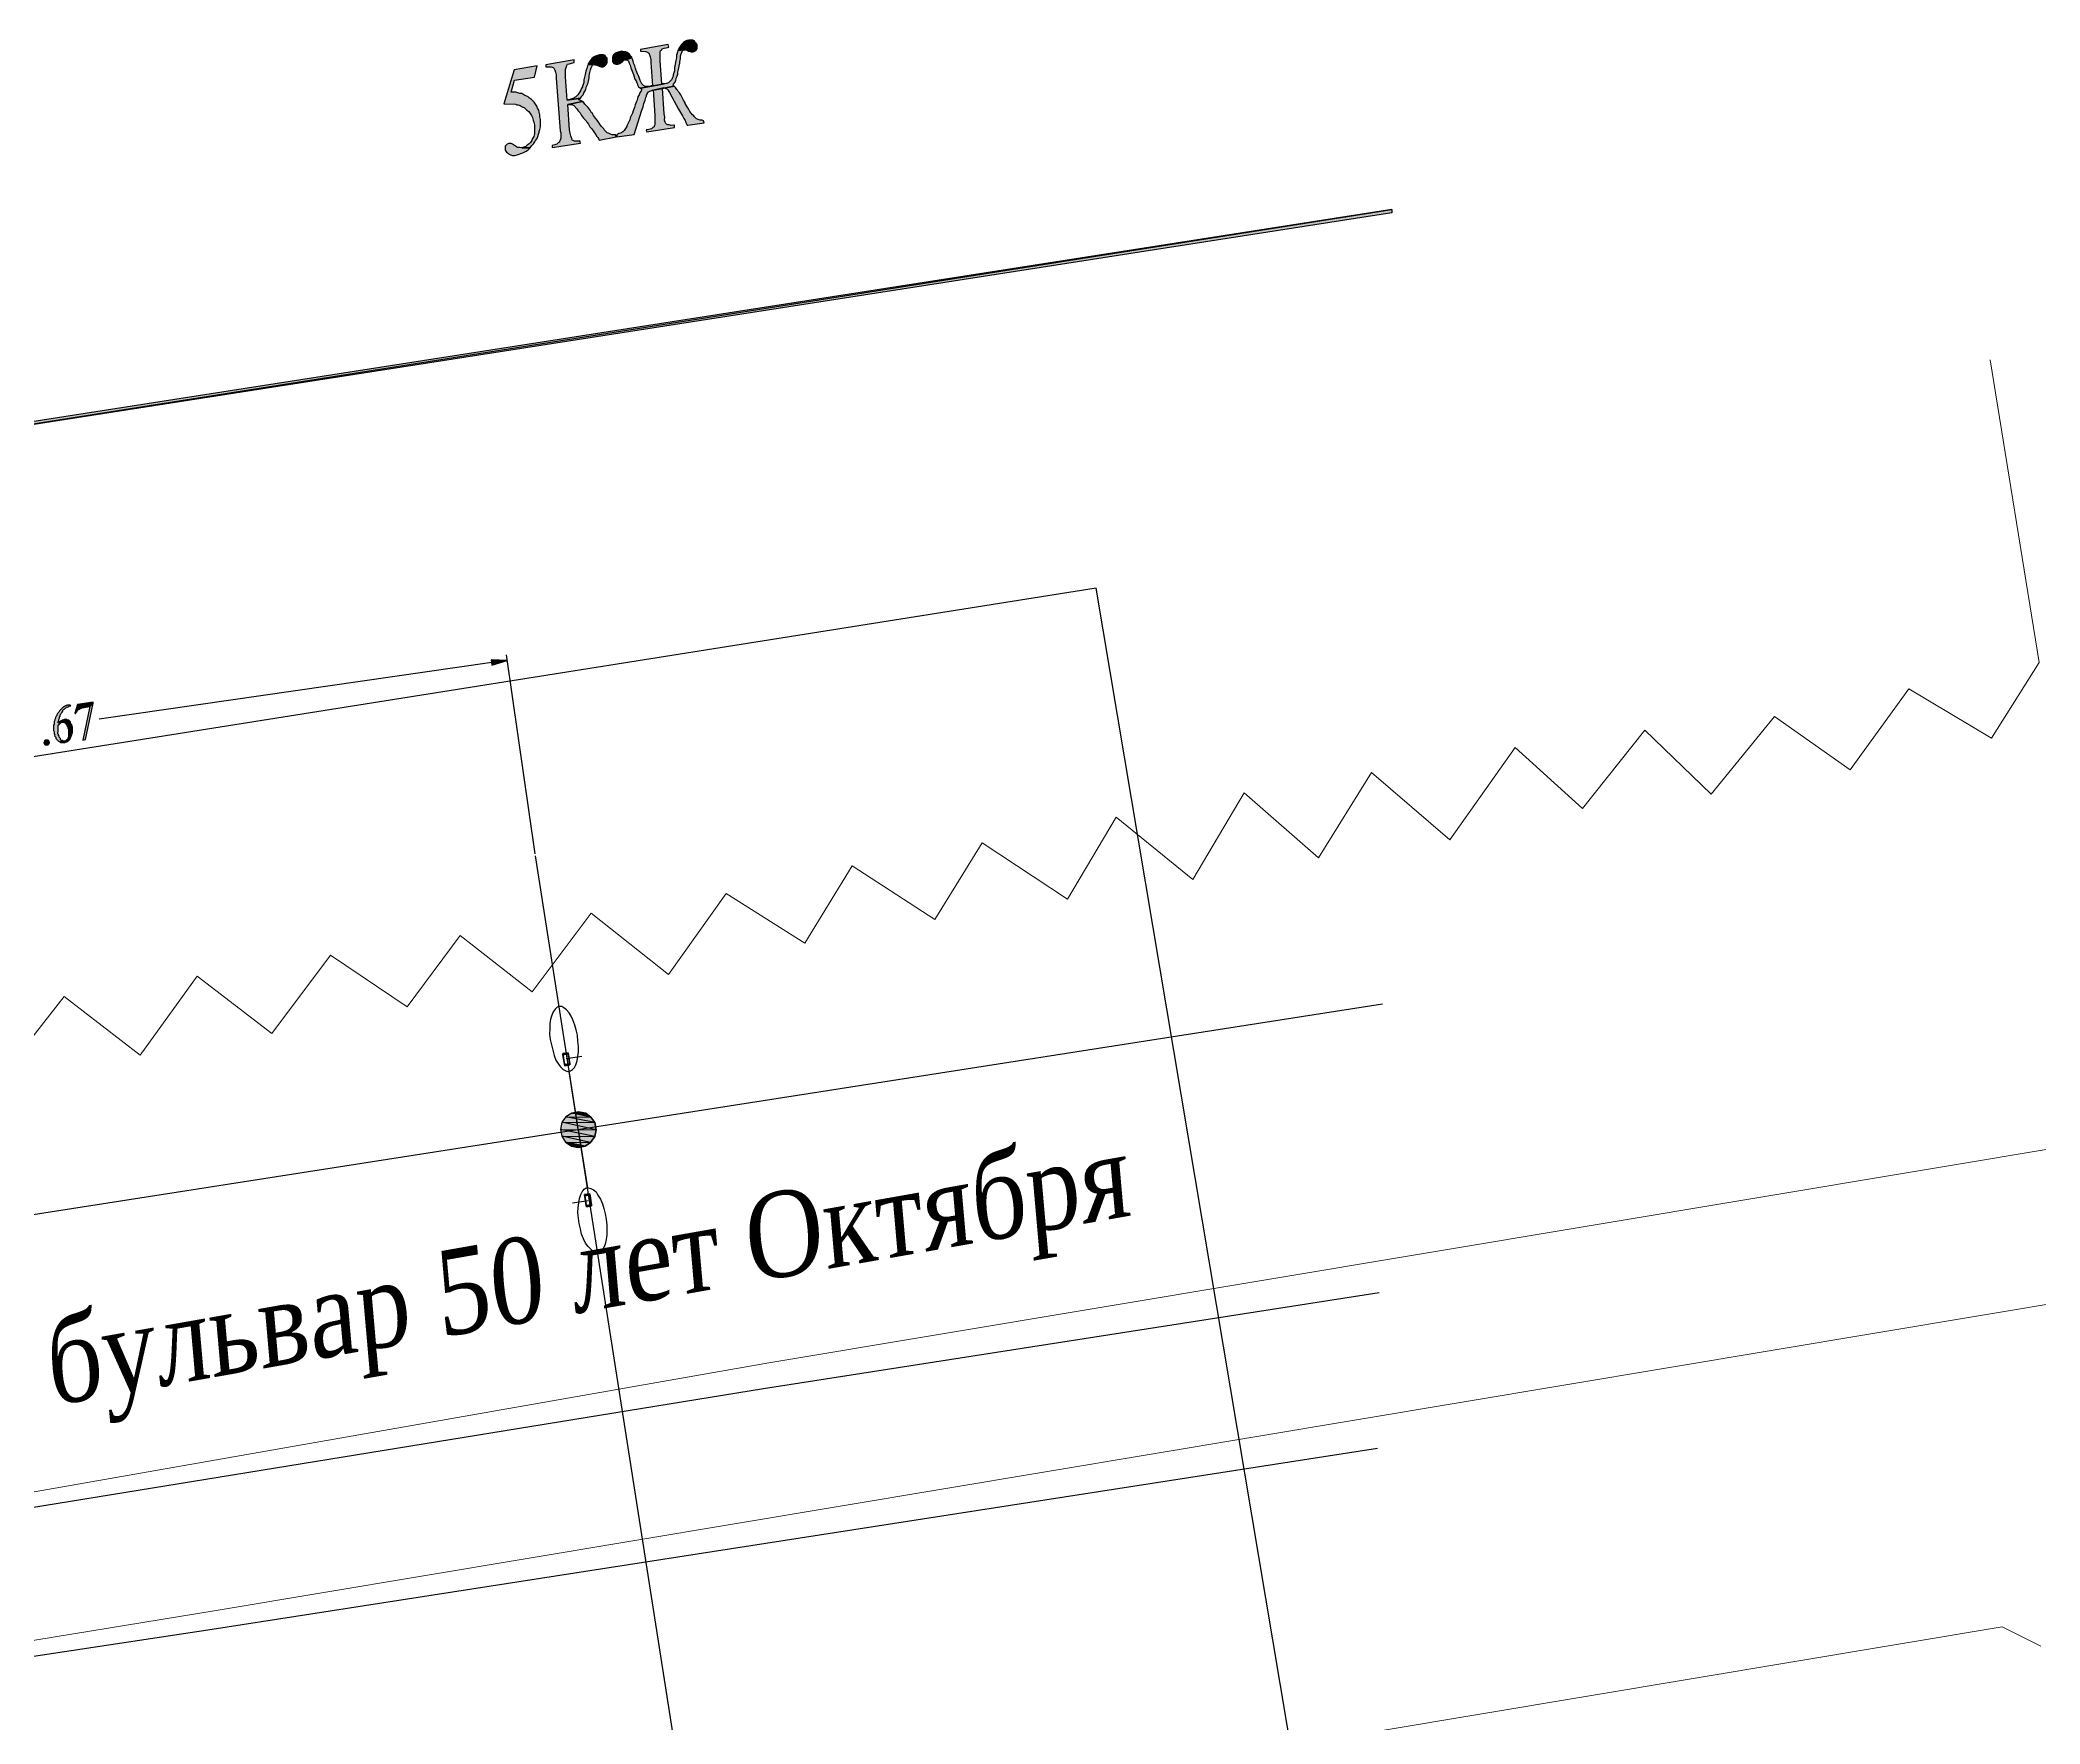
# Model space of a CAD drawing. Extents: x 2474 to 3317, y 1800 to 4862.
# Drawn here: x 2784 to 2847.7, y 3995.9 to 4049.5 of the extents above; entities that cross this region are included whole.
import ezdxf

# ---------------------------------------------------------------- set-up
doc = ezdxf.new("R2010")
doc.units = 0
doc.header["$MEASUREMENT"] = 0
for name, color, linetype in [('at_Entity', 7, 'Continuous'), ('at_Solid', 7, 'Continuous'), ('DLXLUM02', 4, 'Continuous'), ('DLXLUM03', 3, 'Continuous'), ('DLXLUMEX', 2, 'Continuous'), ('DLXSCENE', 7, 'Continuous'), ('ТекстГаз', 7, 'Continuous')]:
    doc.layers.add(name, color=color, linetype=linetype)
doc.layers.add('ситуация', color=7, linetype='Continuous', lineweight=15)
doc.styles.add('стиль2', font='times.ttf', dxfattribs={"width": 0.85, "oblique": 5, "height": 1.15})

# ---------------------------------------------------------------- blocks, each defined once
blk = doc.blocks.new('*U203')
for p, q in [((0.057, 0.189), (-0.111, 0.163)), ((-0.111, 0.163), (0.057, 0.189)), ((-0.111, 0.163), (-0.057, -0.189)), ((-0.057, -0.189), (-0.111, 0.163)), ((-0.111, 0.163), (-0.105, 0.125)), ((-0.105, 0.125), (-0.111, 0.163)), ((0.063, 0.151), (-0.105, 0.125)), ((-0.105, 0.125), (0.063, 0.151)), ((-0.105, 0.125), (-0.051, -0.228)), ((-0.051, -0.228), (-0.105, 0.125)), ((0.111, -0.163), (0.057, 0.189)), ((0.063, 0.151), (0.057, 0.189)), ((0.057, 0.189), (0.111, -0.163)), ((0.057, 0.189), (0.063, 0.151)), ((0.117, -0.202), (0.063, 0.151)), ((0.063, 0.151), (0.117, -0.202)), ((-0.057, -0.189), (0.111, -0.163)), ((0.111, -0.163), (-0.057, -0.189)), ((-0.057, -0.189), (-0.051, -0.228)), ((-0.051, -0.228), (-0.057, -0.189)), ((-0.051, -0.228), (0.117, -0.202)), ((0.117, -0.202), (-0.051, -0.228)), ((0.111, -0.163), (0.117, -0.202)), ((0.117, -0.202), (0.111, -0.163))]:
    blk.add_line(p, q)
at = {"color": 1}
blk.add_line((0.006, -0.039), (-0.488, -0.115), dxfattribs=at)
at = {"layer": 'DLXLUMEX', "color": 7}
blk.add_text('3', height=0.1, dxfattribs=at).set_placement((0, 0))
blk = doc.blocks.new('*U207')
for p, q in [((0.051, 0.228), (-0.117, 0.203)), ((-0.117, 0.203), (0.051, 0.228)), ((-0.111, 0.164), (-0.117, 0.203)), ((-0.117, 0.203), (-0.063, -0.15)), ((-0.117, 0.203), (-0.111, 0.164)), ((-0.063, -0.15), (-0.117, 0.203)), ((0.057, 0.189), (-0.111, 0.164)), ((-0.111, 0.164), (0.057, 0.189)), ((-0.111, 0.164), (-0.057, -0.189)), ((-0.057, -0.189), (-0.111, 0.164)), ((0.057, 0.189), (0.051, 0.228)), ((0.105, -0.125), (0.051, 0.228)), ((0.051, 0.228), (0.057, 0.189)), ((0.051, 0.228), (0.105, -0.125)), ((0.111, -0.164), (0.057, 0.189)), ((0.057, 0.189), (0.111, -0.164)), ((-0.063, -0.15), (0.105, -0.125)), ((0.105, -0.125), (-0.063, -0.15)), ((-0.063, -0.15), (-0.057, -0.189)), ((-0.057, -0.189), (-0.063, -0.15)), ((-0.057, -0.189), (0.111, -0.164)), ((0.111, -0.164), (-0.057, -0.189)), ((0.111, -0.164), (0.105, -0.125)), ((0.105, -0.125), (0.111, -0.164))]:
    blk.add_line(p, q)
at = {"color": 1}
blk.add_line((-0.006, 0.039), (0.488, 0.114), dxfattribs=at)
at = {"layer": 'DLXLUMEX', "color": 7}
blk.add_text('2', height=0.1, dxfattribs=at).set_placement((0, 0))
blk = doc.blocks.new('*U218')
for p, q in [((2817.619, 4032.02), (2765.295, 4023.709)), ((2826.661, 3978.229), (2817.619, 4032.02))]:
    blk.add_line(p, q)

msp = doc.modelspace()

# ---------------------------------------------------------------- hatches: boundary and pattern name
at = {"layer": 'at_Solid'}
for points in [[(2804.655, 4049.46), (2804.591, 4049.44), (2804.549, 4049.419), (2804.485, 4049.378), (2804.443, 4049.336), (2804.422, 4049.316), (2804.379, 4049.253), (2804.336, 4049.191), (2804.314, 4049.128), (2804.504, 4049.147), (2804.525, 4049.146), (2804.588, 4049.146), (2804.65, 4049.103), (2804.671, 4049.103), (2804.734, 4049.081), (2804.797, 4049.08), (2804.839, 4049.101), (2804.903, 4049.142), (2804.925, 4049.205), (2804.925, 4049.268), (2804.926, 4049.31), (2804.885, 4049.373), (2804.843, 4049.416), (2804.843, 4049.437), (2804.781, 4049.458), (2804.718, 4049.459)], [(2801.012, 4048.83), (2800.107, 4048.673), (2800.106, 4048.61), (2800.274, 4048.608), (2800.337, 4048.586), (2800.358, 4048.565), (2800.378, 4048.543), (2800.399, 4048.501), (2800.419, 4048.438), (2800.439, 4048.354), (2800.438, 4048.248), (2800.565, 4046.566), (2800.586, 4046.503), (2800.585, 4046.419), (2800.584, 4046.335), (2800.562, 4046.272), (2800.54, 4046.23), (2800.54, 4046.209), (2800.498, 4046.189), (2800.455, 4046.147), (2800.392, 4046.127), (2800.308, 4046.107), (2800.307, 4046.044), (2801.212, 4046.18), (2801.192, 4046.265), (2801.171, 4046.244), (2801.087, 4046.245), (2801.024, 4046.245), (2800.982, 4046.267), (2800.94, 4046.288), (2800.941, 4046.309), (2800.92, 4046.352), (2800.9, 4046.415), (2800.88, 4046.499), (2800.86, 4046.605), (2800.806, 4047.404), (2801.27, 4047.503), (2801.228, 4047.525), (2801.186, 4047.546), (2801.144, 4047.568), (2801.165, 4047.568), (2801.208, 4047.609), (2800.787, 4047.551), (2800.733, 4048.287), (2800.733, 4048.35), (2800.734, 4048.455), (2800.735, 4048.518), (2800.757, 4048.581), (2800.779, 4048.644), (2800.8, 4048.686), (2800.863, 4048.706), (2800.927, 4048.726), (2801.011, 4048.746)], [(2801.812, 4048.989), (2801.749, 4048.969), (2801.686, 4048.948), (2801.644, 4048.928), (2801.58, 4048.887), (2801.537, 4048.824), (2801.495, 4048.761), (2801.452, 4048.699), (2801.452, 4048.678), (2801.641, 4048.676), (2801.662, 4048.675), (2801.704, 4048.675), (2801.766, 4048.653), (2801.808, 4048.632), (2801.871, 4048.61), (2801.934, 4048.609), (2801.976, 4048.63), (2802.019, 4048.671), (2802.062, 4048.734), (2802.063, 4048.818), (2802.063, 4048.881), (2802.022, 4048.923), (2802.001, 4048.966), (2801.938, 4048.987), (2801.875, 4048.988)], [(2802.465, 4049.086), (2802.444, 4049.087), (2802.381, 4049.066), (2802.317, 4049.046), (2802.275, 4049.004), (2802.253, 4048.963), (2802.232, 4048.9), (2802.231, 4048.837), (2802.23, 4048.774), (2802.271, 4048.71), (2802.334, 4048.689), (2802.397, 4048.688), (2802.46, 4048.708), (2802.524, 4048.77), (2802.545, 4048.77), (2802.588, 4048.833), (2802.651, 4048.832), (2802.841, 4048.893), (2802.841, 4048.914), (2802.8, 4048.956), (2802.758, 4049.02), (2802.696, 4049.063), (2802.654, 4049.084), (2802.591, 4049.085), (2802.528, 4049.107)], [(2804.314, 4049.128), (2804.314, 4049.107), (2804.292, 4049.044), (2804.271, 4048.981), (2804.27, 4048.897), (2804.248, 4048.813), (2804.225, 4048.688), (2804.203, 4048.583), (2804.202, 4048.478), (2804.18, 4048.415), (2804.158, 4048.352), (2804.158, 4048.31), (2804.136, 4048.268), (2804.115, 4048.206), (2804.051, 4048.143), (2804.008, 4048.102), (2803.945, 4048.081), (2803.882, 4048.061), (2803.419, 4047.983), (2803.124, 4047.923), (2803.165, 4047.88), (2803.144, 4047.839), (2803.101, 4047.776), (2803.079, 4047.713), (2803.036, 4047.651), (2803.014, 4047.546), (2802.993, 4047.504), (2802.949, 4047.4), (2802.927, 4047.316), (2802.884, 4047.211), (2802.862, 4047.128), (2802.819, 4047.044), (2802.797, 4046.981), (2802.776, 4046.918), (2802.754, 4046.856), (2802.732, 4046.814), (2802.711, 4046.772), (2802.689, 4046.73), (2802.689, 4046.709), (2802.646, 4046.647), (2802.604, 4046.584), (2802.561, 4046.543), (2802.498, 4046.501), (2802.434, 4046.481), (2802.371, 4046.44), (2802.37, 4046.377), (2802.917, 4046.454), (2803.158, 4047.229), (2803.201, 4047.334), (2803.223, 4047.438), (2803.266, 4047.543), (2803.288, 4047.627), (2803.31, 4047.669), (2803.31, 4047.711), (2803.332, 4047.731), (2803.332, 4047.752), (2803.375, 4047.815), (2803.417, 4047.835), (2803.48, 4047.856), (2804.196, 4047.994), (2804.155, 4048.037), (2804.176, 4048.058), (2804.219, 4048.12), (2804.24, 4048.183), (2804.262, 4048.267), (2804.284, 4048.309), (2804.306, 4048.371), (2804.306, 4048.434), (2804.328, 4048.518), (2804.351, 4048.623), (2804.373, 4048.728), (2804.373, 4048.77), (2804.396, 4048.875), (2804.397, 4048.959), (2804.418, 4049.021), (2804.44, 4049.063), (2804.462, 4049.126), (2804.504, 4049.147)], [(2802.841, 4048.893), (2802.651, 4048.832), (2802.693, 4048.831), (2802.735, 4048.789), (2802.755, 4048.726), (2802.796, 4048.662), (2802.816, 4048.578), (2802.857, 4048.472), (2802.898, 4048.367), (2802.918, 4048.283), (2802.938, 4048.219), (2802.979, 4048.156), (2803, 4048.092), (2803.02, 4048.05), (2803.02, 4048.029), (2803.061, 4047.966), (2803.124, 4047.923), (2803.419, 4047.983), (2803.356, 4047.983), (2803.292, 4047.984), (2803.23, 4048.006), (2803.209, 4048.027), (2803.167, 4048.069), (2803.126, 4048.133), (2803.106, 4048.175), (2803.085, 4048.239), (2803.065, 4048.302), (2803.024, 4048.386), (2802.983, 4048.492), (2802.963, 4048.555), (2802.943, 4048.639), (2802.902, 4048.724), (2802.882, 4048.787), (2802.861, 4048.851)], [(2804.002, 4049.32), (2803.117, 4049.163), (2803.116, 4049.1), (2803.284, 4049.098), (2803.347, 4049.076), (2803.368, 4049.055), (2803.389, 4049.054), (2803.409, 4048.991), (2803.43, 4048.928), (2803.45, 4048.844), (2803.448, 4048.739), (2803.503, 4048.003), (2803.461, 4048.003), (2803.419, 4047.983), (2803.882, 4048.061), (2803.861, 4048.061), (2803.798, 4048.062), (2803.743, 4048.798), (2803.744, 4048.84), (2803.745, 4048.945), (2803.746, 4049.029), (2803.747, 4049.092), (2803.768, 4049.134), (2803.789, 4049.134), (2803.811, 4049.176), (2803.874, 4049.196), (2803.937, 4049.216), (2804.022, 4049.236)], [(2799.833, 4048.634), (2799.096, 4048.516), (2798.768, 4047.428), (2799.146, 4047.423), (2799.188, 4047.402), (2799.23, 4047.401), (2799.293, 4047.379), (2799.356, 4047.337), (2799.418, 4047.315), (2799.46, 4047.272), (2799.501, 4047.23), (2799.564, 4047.187), (2799.605, 4047.124), (2799.647, 4047.06), (2799.688, 4046.997), (2799.708, 4046.912), (2799.728, 4046.849), (2799.748, 4046.765), (2799.747, 4046.702), (2799.746, 4046.618), (2799.745, 4046.534), (2799.745, 4046.471), (2799.723, 4046.387), (2799.68, 4046.324), (2799.658, 4046.261), (2799.615, 4046.199), (2799.573, 4046.157), (2799.509, 4046.116), (2799.467, 4046.075), (2799.404, 4046.054), (2799.34, 4046.034), (2799.614, 4046.031), (2799.656, 4046.093), (2799.72, 4046.156), (2799.763, 4046.218), (2799.784, 4046.26), (2799.827, 4046.322), (2799.849, 4046.385), (2799.871, 4046.469), (2799.893, 4046.532), (2799.893, 4046.553), (2799.915, 4046.616), (2799.937, 4046.699), (2799.937, 4046.783), (2799.938, 4046.846), (2799.939, 4046.931), (2799.919, 4047.015), (2799.92, 4047.078), (2799.9, 4047.162), (2799.88, 4047.225), (2799.838, 4047.289), (2799.818, 4047.352), (2799.777, 4047.416), (2799.735, 4047.479), (2799.694, 4047.522), (2799.652, 4047.564), (2799.59, 4047.607), (2799.548, 4047.65), (2799.507, 4047.671), (2799.444, 4047.693), (2799.381, 4047.736), (2799.34, 4047.757), (2799.276, 4047.758), (2799.214, 4047.78), (2799.151, 4047.801), (2799.088, 4047.802), (2799.004, 4047.803), (2799.113, 4048.18), (2799.745, 4048.278)], [(2801.452, 4048.678), (2801.43, 4048.636), (2801.408, 4048.552), (2801.386, 4048.469), (2801.364, 4048.364), (2801.342, 4048.28), (2801.32, 4048.196), (2801.319, 4048.112), (2801.297, 4048.049), (2801.275, 4047.987), (2801.275, 4047.966), (2801.232, 4047.903), (2801.211, 4047.84), (2801.168, 4047.778), (2801.125, 4047.715), (2801.061, 4047.653), (2801.019, 4047.632), (2800.998, 4047.612), (2800.935, 4047.591), (2800.871, 4047.571), (2800.787, 4047.551), (2801.208, 4047.609), (2801.251, 4047.672), (2801.293, 4047.713), (2801.315, 4047.776), (2801.358, 4047.838), (2801.379, 4047.901), (2801.401, 4047.985), (2801.444, 4048.069), (2801.466, 4048.152), (2801.489, 4048.257), (2801.489, 4048.32), (2801.512, 4048.425), (2801.534, 4048.509), (2801.555, 4048.572), (2801.577, 4048.613), (2801.598, 4048.655), (2801.641, 4048.676)], [(2801.27, 4047.503), (2800.806, 4047.404), (2800.953, 4047.402), (2800.995, 4047.38), (2801.016, 4047.359), (2801.037, 4047.338), (2801.057, 4047.317), (2801.099, 4047.274), (2801.14, 4047.211), (2801.202, 4047.147), (2801.244, 4047.062), (2801.306, 4046.978), (2801.389, 4046.893), (2801.409, 4046.85), (2801.471, 4046.787), (2801.512, 4046.702), (2801.575, 4046.638), (2801.616, 4046.575), (2801.657, 4046.511), (2801.699, 4046.448), (2801.719, 4046.405), (2801.761, 4046.363), (2801.781, 4046.321), (2801.802, 4046.278), (2802.349, 4046.377), (2802.329, 4046.44), (2802.287, 4046.441), (2802.224, 4046.442), (2802.161, 4046.463), (2802.119, 4046.485), (2802.057, 4046.507), (2802.015, 4046.549), (2801.994, 4046.57), (2801.973, 4046.592), (2801.953, 4046.634), (2801.911, 4046.676), (2801.87, 4046.719), (2801.829, 4046.782), (2801.787, 4046.846), (2801.746, 4046.909), (2801.684, 4046.973), (2801.622, 4047.058), (2801.581, 4047.142), (2801.56, 4047.143), (2801.519, 4047.227), (2801.457, 4047.312), (2801.394, 4047.376), (2801.353, 4047.418), (2801.311, 4047.482)], [(2803.48, 4047.856), (2803.522, 4047.876), (2803.576, 4047.056), (2803.572, 4046.762), (2803.551, 4046.72), (2803.551, 4046.699), (2803.508, 4046.679), (2803.466, 4046.637), (2803.382, 4046.617), (2803.297, 4046.597), (2803.318, 4046.534), (2804.202, 4046.671), (2804.203, 4046.755), (2804.182, 4046.755), (2804.097, 4046.735), (2804.035, 4046.757), (2803.993, 4046.757), (2803.951, 4046.779), (2803.93, 4046.8), (2803.91, 4046.842), (2803.889, 4046.905), (2803.89, 4047.01), (2803.871, 4047.116), (2803.817, 4047.915), (2803.859, 4047.935)], [(2804.196, 4047.994), (2803.48, 4047.856), (2803.859, 4047.935), (2803.922, 4047.914), (2803.985, 4047.892), (2804.005, 4047.85), (2804.047, 4047.786), (2804.335, 4047.257), (2804.396, 4047.152), (2804.458, 4047.046), (2804.499, 4046.961), (2804.541, 4046.898), (2804.561, 4046.834), (2804.581, 4046.792), (2804.602, 4046.75), (2804.623, 4046.75), (2805.149, 4046.828), (2805.129, 4046.891), (2805.087, 4046.912), (2805.024, 4046.913), (2804.961, 4046.935), (2804.898, 4046.957), (2804.857, 4046.999), (2804.836, 4047.02), (2804.815, 4047.042), (2804.774, 4047.084), (2804.732, 4047.127), (2804.691, 4047.19), (2804.65, 4047.275), (2804.609, 4047.338), (2804.547, 4047.444), (2804.547, 4047.465), (2804.485, 4047.55), (2804.444, 4047.634), (2804.403, 4047.719), (2804.362, 4047.782), (2804.32, 4047.825), (2804.3, 4047.867), (2804.279, 4047.888), (2804.238, 4047.952)], [(2798.922, 4046.165), (2798.879, 4046.144), (2798.837, 4046.103), (2798.816, 4046.082), (2798.815, 4045.998), (2798.814, 4045.956), (2798.855, 4045.893), (2798.918, 4045.85), (2798.939, 4045.829), (2798.981, 4045.807), (2799.043, 4045.785), (2799.106, 4045.785), (2799.191, 4045.805), (2799.254, 4045.825), (2799.317, 4045.845), (2799.38, 4045.865), (2799.423, 4045.886), (2799.486, 4045.927), (2799.55, 4045.969), (2799.571, 4045.989), (2799.614, 4046.031), (2799.34, 4046.034), (2799.277, 4046.035), (2799.214, 4046.035), (2799.173, 4046.057), (2799.11, 4046.1), (2799.047, 4046.142), (2799.006, 4046.164), (2798.985, 4046.164)], [(2769.333, 4035.059), (2769.247, 4034.955), (2827.033, 4044.071)], [(2769.247, 4034.955), (2827.033, 4044.071), (2827.032, 4043.966)], [(2769.333, 4035.059), (2769.247, 4034.955), (2827.033, 4044.071)], [(2769.247, 4034.955), (2827.033, 4044.071), (2827.032, 4043.966)], [(2798.372, 4029.74), (2798.392, 4029.571), (2798.876, 4029.713)], [(2785.707, 4028.396), (2785.202, 4028.318), (2785.115, 4028.046), (2785.136, 4028.024), (2785.157, 4028.066), (2785.178, 4028.087), (2785.2, 4028.129), (2785.221, 4028.149), (2785.242, 4028.17), (2785.263, 4028.17), (2785.285, 4028.191), (2785.306, 4028.19), (2785.348, 4028.211), (2785.601, 4028.25), (2785.707, 4028.354)], [(2785.707, 4028.354), (2785.601, 4028.25), (2785.378, 4027.181), (2785.462, 4027.201)], [(2784.971, 4028.299), (2784.887, 4028.3), (2784.865, 4028.28), (2784.844, 4028.28), (2784.802, 4028.259), (2784.781, 4028.239), (2784.76, 4028.239), (2784.739, 4028.218), (2784.717, 4028.197), (2784.696, 4028.177), (2784.675, 4028.156), (2784.654, 4028.135), (2784.632, 4028.114), (2784.611, 4028.072), (2784.59, 4028.052), (2784.568, 4028.031), (2784.547, 4027.989), (2784.547, 4027.968), (2784.525, 4027.947), (2784.504, 4027.906), (2784.504, 4027.885), (2784.482, 4027.843), (2784.482, 4027.822), (2784.46, 4027.78), (2784.46, 4027.759), (2784.46, 4027.717), (2784.459, 4027.696), (2784.438, 4027.654), (2784.437, 4027.612), (2784.437, 4027.591), (2784.437, 4027.549), (2784.436, 4027.507), (2784.436, 4027.486), (2784.456, 4027.444), (2784.456, 4027.423), (2784.456, 4027.381), (2784.477, 4027.36), (2784.476, 4027.318), (2784.497, 4027.296), (2784.518, 4027.275), (2784.517, 4027.233), (2784.538, 4027.212), (2784.559, 4027.191), (2784.579, 4027.169), (2784.6, 4027.148), (2784.642, 4027.127), (2784.789, 4027.146), (2784.768, 4027.146), (2784.747, 4027.146), (2784.726, 4027.168), (2784.684, 4027.168), (2784.664, 4027.189), (2784.664, 4027.231), (2784.643, 4027.253), (2784.623, 4027.274), (2784.623, 4027.316), (2784.602, 4027.316), (2784.603, 4027.358), (2784.582, 4027.379), (2784.582, 4027.421), (2784.583, 4027.442), (2784.583, 4027.484), (2784.584, 4027.526), (2784.584, 4027.547), (2784.584, 4027.589), (2784.585, 4027.632), (2784.585, 4027.674), (2784.606, 4027.673), (2784.628, 4027.694), (2784.649, 4027.715), (2784.67, 4027.736), (2784.586, 4027.737), (2784.586, 4027.779), (2784.608, 4027.799), (2784.608, 4027.841), (2784.63, 4027.883), (2784.63, 4027.904), (2784.63, 4027.925), (2784.651, 4027.946), (2784.652, 4027.988), (2784.673, 4028.009), (2784.695, 4028.05), (2784.716, 4028.071), (2784.716, 4028.092), (2784.737, 4028.092), (2784.738, 4028.134), (2784.759, 4028.155), (2784.801, 4028.175), (2784.822, 4028.196), (2784.844, 4028.217), (2784.865, 4028.238), (2784.886, 4028.237), (2784.928, 4028.258), (2784.95, 4028.279), (2784.992, 4028.278)], [(2784.776, 4027.839), (2784.734, 4027.819), (2784.713, 4027.819), (2784.692, 4027.798), (2784.671, 4027.799), (2784.649, 4027.778), (2784.607, 4027.757), (2784.586, 4027.737), (2784.67, 4027.736), (2784.691, 4027.756), (2784.733, 4027.756), (2784.944, 4027.795), (2784.923, 4027.817), (2784.881, 4027.817), (2784.86, 4027.838), (2784.839, 4027.839), (2784.818, 4027.839)], [(2784.944, 4027.795), (2784.733, 4027.756), (2784.775, 4027.755), (2784.796, 4027.734), (2784.817, 4027.713), (2784.838, 4027.692), (2784.858, 4027.67), (2784.879, 4027.649), (2784.879, 4027.628), (2784.9, 4027.607), (2784.899, 4027.565), (2784.92, 4027.544), (2784.919, 4027.502), (2784.919, 4027.46), (2784.919, 4027.438), (2784.918, 4027.417), (2784.918, 4027.396), (2784.918, 4027.354), (2784.917, 4027.312), (2784.917, 4027.291), (2784.895, 4027.25), (2784.895, 4027.229), (2784.874, 4027.208), (2784.853, 4027.187), (2784.831, 4027.166), (2784.81, 4027.146), (2784.789, 4027.146), (2784.642, 4027.127), (2784.663, 4027.105), (2784.684, 4027.105), (2784.705, 4027.105), (2784.747, 4027.104), (2784.768, 4027.104), (2784.789, 4027.104), (2784.81, 4027.104), (2784.831, 4027.124), (2784.873, 4027.124), (2784.894, 4027.145), (2784.915, 4027.165), (2784.937, 4027.186), (2784.958, 4027.207), (2784.98, 4027.249), (2784.98, 4027.27), (2785.001, 4027.29), (2785.001, 4027.311), (2785.023, 4027.353), (2785.023, 4027.374), (2785.045, 4027.416), (2785.045, 4027.437), (2785.045, 4027.479), (2785.045, 4027.5), (2785.046, 4027.542), (2785.046, 4027.563), (2785.047, 4027.605), (2785.026, 4027.647), (2785.026, 4027.668), (2785.006, 4027.69), (2784.985, 4027.732), (2784.985, 4027.753), (2784.965, 4027.774)], [(2784.222, 4027.194), (2784.264, 4027.194), (2784.285, 4027.173), (2784.285, 4027.152), (2784.306, 4027.13), (2784.305, 4027.088), (2784.284, 4027.047), (2784.262, 4027.026), (2784.241, 4027.026), (2784.22, 4027.026), (2784.199, 4027.027), (2784.178, 4027.027), (2784.158, 4027.069), (2784.137, 4027.09), (2784.159, 4027.132), (2784.159, 4027.153), (2784.159, 4027.174), (2784.18, 4027.195)], [(2800.617, 4015.026), (2800.572, 4014.795), (2801.707, 4014.782)], [(2800.745, 4015.192), (2800.617, 4015.026), (2801.667, 4015.014)], [(2800.617, 4015.026), (2801.667, 4015.014), (2801.707, 4014.782)], [(2800.936, 4015.316), (2800.745, 4015.192), (2801.543, 4015.183)], [(2800.745, 4015.192), (2801.543, 4015.183), (2801.667, 4015.014)], [(2801.146, 4015.356), (2800.936, 4015.316), (2801.377, 4015.311)], [(2800.936, 4015.316), (2801.377, 4015.311), (2801.543, 4015.183)], [(2800.572, 4014.795), (2800.612, 4014.585), (2801.662, 4014.572)], [(2800.572, 4014.795), (2801.707, 4014.782), (2801.662, 4014.572)], [(2800.612, 4014.585), (2800.736, 4014.394), (2801.534, 4014.385)], [(2800.612, 4014.585), (2801.662, 4014.572), (2801.534, 4014.385)], [(2800.736, 4014.394), (2800.923, 4014.266), (2801.364, 4014.261)], [(2800.736, 4014.394), (2801.534, 4014.385), (2801.364, 4014.261)], [(2800.923, 4014.266), (2801.364, 4014.261), (2801.133, 4014.221)]]:
    msp.add_hatch(color=256, dxfattribs=at).paths.add_polyline_path(points)

# ---------------------------------------------------------------- linework, layer by layer
at = {"layer": 'at_Entity', "color": 0}
for points in [[(2804.655, 4049.46), (2804.591, 4049.44), (2804.549, 4049.419), (2804.485, 4049.378), (2804.443, 4049.336), (2804.422, 4049.316), (2804.379, 4049.253), (2804.336, 4049.191), (2804.314, 4049.128), (2804.504, 4049.147), (2804.525, 4049.146), (2804.588, 4049.146), (2804.65, 4049.103), (2804.671, 4049.103), (2804.734, 4049.081), (2804.797, 4049.08), (2804.839, 4049.101), (2804.903, 4049.142), (2804.925, 4049.205), (2804.925, 4049.268), (2804.926, 4049.31), (2804.885, 4049.373), (2804.843, 4049.416), (2804.843, 4049.437), (2804.781, 4049.458), (2804.718, 4049.459), (2804.655, 4049.46)], [(2801.012, 4048.83), (2800.107, 4048.673), (2800.106, 4048.61), (2800.274, 4048.608), (2800.337, 4048.586), (2800.358, 4048.565), (2800.378, 4048.543), (2800.399, 4048.501), (2800.419, 4048.438), (2800.439, 4048.354), (2800.438, 4048.248), (2800.565, 4046.566), (2800.586, 4046.503), (2800.585, 4046.419), (2800.584, 4046.335), (2800.562, 4046.272), (2800.54, 4046.23), (2800.54, 4046.209), (2800.498, 4046.189), (2800.455, 4046.147), (2800.392, 4046.127), (2800.308, 4046.107), (2800.307, 4046.044), (2801.212, 4046.18), (2801.192, 4046.265), (2801.171, 4046.244), (2801.087, 4046.245), (2801.024, 4046.245), (2800.982, 4046.267), (2800.94, 4046.288), (2800.941, 4046.309), (2800.92, 4046.352), (2800.9, 4046.415), (2800.88, 4046.499), (2800.86, 4046.605), (2800.806, 4047.404), (2801.27, 4047.503), (2801.228, 4047.525), (2801.186, 4047.546), (2801.144, 4047.568), (2801.165, 4047.568), (2801.208, 4047.609), (2800.787, 4047.551), (2800.733, 4048.287), (2800.733, 4048.35), (2800.734, 4048.455), (2800.735, 4048.518), (2800.757, 4048.581), (2800.779, 4048.644), (2800.779, 4048.644), (2800.8, 4048.686), (2800.863, 4048.706), (2800.927, 4048.726), (2801.011, 4048.746), (2801.012, 4048.83)], [(2801.812, 4048.989), (2801.749, 4048.969), (2801.686, 4048.948), (2801.644, 4048.928), (2801.58, 4048.887), (2801.58, 4048.887), (2801.537, 4048.824), (2801.495, 4048.761), (2801.452, 4048.699), (2801.452, 4048.678), (2801.641, 4048.676), (2801.662, 4048.675), (2801.704, 4048.675), (2801.766, 4048.653), (2801.808, 4048.632), (2801.871, 4048.61), (2801.934, 4048.609), (2801.976, 4048.63), (2802.019, 4048.671), (2802.062, 4048.734), (2802.063, 4048.818), (2802.063, 4048.881), (2802.022, 4048.923), (2802.001, 4048.966), (2801.938, 4048.987), (2801.875, 4048.988), (2801.812, 4048.989)], [(2802.465, 4049.086), (2802.444, 4049.087), (2802.381, 4049.066), (2802.317, 4049.046), (2802.275, 4049.004), (2802.253, 4048.963), (2802.232, 4048.9), (2802.231, 4048.837), (2802.23, 4048.774), (2802.271, 4048.71), (2802.334, 4048.689), (2802.397, 4048.688), (2802.397, 4048.688), (2802.46, 4048.708), (2802.524, 4048.77), (2802.545, 4048.77), (2802.588, 4048.833), (2802.651, 4048.832), (2802.841, 4048.893), (2802.841, 4048.914), (2802.8, 4048.956), (2802.758, 4049.02), (2802.696, 4049.063), (2802.654, 4049.084), (2802.591, 4049.085), (2802.528, 4049.107), (2802.465, 4049.086)], [(2804.314, 4049.128), (2804.314, 4049.107), (2804.292, 4049.044), (2804.271, 4048.981), (2804.27, 4048.897), (2804.248, 4048.813), (2804.225, 4048.688), (2804.225, 4048.688), (2804.203, 4048.583), (2804.202, 4048.478), (2804.18, 4048.415), (2804.158, 4048.352), (2804.158, 4048.31), (2804.136, 4048.268), (2804.115, 4048.206), (2804.051, 4048.143), (2804.051, 4048.143), (2804.008, 4048.102), (2803.945, 4048.081), (2803.882, 4048.061), (2803.419, 4047.983), (2803.124, 4047.923), (2803.165, 4047.88), (2803.144, 4047.839), (2803.101, 4047.776), (2803.079, 4047.713), (2803.036, 4047.651), (2803.014, 4047.546), (2802.993, 4047.504), (2802.949, 4047.4), (2802.927, 4047.316), (2802.884, 4047.211), (2802.862, 4047.128), (2802.819, 4047.044), (2802.797, 4046.981), (2802.776, 4046.918), (2802.754, 4046.856), (2802.732, 4046.814), (2802.711, 4046.772), (2802.689, 4046.73), (2802.689, 4046.709), (2802.646, 4046.647), (2802.604, 4046.584), (2802.561, 4046.543), (2802.498, 4046.501), (2802.434, 4046.481), (2802.371, 4046.44), (2802.37, 4046.377), (2802.917, 4046.454), (2803.158, 4047.229), (2803.201, 4047.334), (2803.223, 4047.438), (2803.266, 4047.543), (2803.288, 4047.627), (2803.31, 4047.669), (2803.31, 4047.711), (2803.332, 4047.731), (2803.332, 4047.752), (2803.375, 4047.815), (2803.417, 4047.835), (2803.48, 4047.856), (2804.196, 4047.994), (2804.155, 4048.037), (2804.176, 4048.058), (2804.219, 4048.12), (2804.24, 4048.183), (2804.262, 4048.267), (2804.262, 4048.267), (2804.284, 4048.309), (2804.306, 4048.371), (2804.306, 4048.434), (2804.328, 4048.518), (2804.351, 4048.623), (2804.373, 4048.728), (2804.373, 4048.77), (2804.396, 4048.875), (2804.397, 4048.959), (2804.418, 4049.021), (2804.44, 4049.063), (2804.462, 4049.126), (2804.504, 4049.147), (2804.314, 4049.128)], [(2802.841, 4048.893), (2802.651, 4048.832), (2802.693, 4048.831), (2802.735, 4048.789), (2802.735, 4048.789), (2802.755, 4048.726), (2802.796, 4048.662), (2802.816, 4048.578), (2802.857, 4048.472), (2802.857, 4048.472), (2802.898, 4048.367), (2802.918, 4048.283), (2802.938, 4048.219), (2802.979, 4048.156), (2803, 4048.092), (2803.02, 4048.05), (2803.02, 4048.029), (2803.061, 4047.966), (2803.124, 4047.923), (2803.419, 4047.983), (2803.356, 4047.983), (2803.292, 4047.984), (2803.23, 4048.006), (2803.209, 4048.027), (2803.167, 4048.069), (2803.126, 4048.133), (2803.126, 4048.133), (2803.106, 4048.175), (2803.085, 4048.239), (2803.065, 4048.302), (2803.024, 4048.386), (2802.983, 4048.492), (2802.963, 4048.555), (2802.943, 4048.639), (2802.902, 4048.724), (2802.882, 4048.787), (2802.861, 4048.851), (2802.841, 4048.893)], [(2804.002, 4049.32), (2803.117, 4049.163), (2803.116, 4049.1), (2803.284, 4049.098), (2803.347, 4049.076), (2803.368, 4049.055), (2803.389, 4049.054), (2803.409, 4048.991), (2803.43, 4048.928), (2803.45, 4048.844), (2803.448, 4048.739), (2803.503, 4048.003), (2803.461, 4048.003), (2803.419, 4047.983), (2803.882, 4048.061), (2803.861, 4048.061), (2803.798, 4048.062), (2803.743, 4048.798), (2803.744, 4048.84), (2803.745, 4048.945), (2803.746, 4049.029), (2803.747, 4049.092), (2803.768, 4049.134), (2803.789, 4049.134), (2803.811, 4049.176), (2803.874, 4049.196), (2803.937, 4049.216), (2804.022, 4049.236), (2804.002, 4049.32)], [(2799.833, 4048.634), (2799.096, 4048.516), (2798.768, 4047.428), (2799.146, 4047.423), (2799.188, 4047.402), (2799.23, 4047.401), (2799.293, 4047.379), (2799.356, 4047.337), (2799.418, 4047.315), (2799.46, 4047.272), (2799.501, 4047.23), (2799.564, 4047.187), (2799.605, 4047.124), (2799.605, 4047.124), (2799.647, 4047.06), (2799.688, 4046.997), (2799.708, 4046.912), (2799.728, 4046.849), (2799.748, 4046.765), (2799.747, 4046.702), (2799.747, 4046.702), (2799.746, 4046.618), (2799.745, 4046.534), (2799.745, 4046.471), (2799.723, 4046.387), (2799.68, 4046.324), (2799.658, 4046.261), (2799.615, 4046.199), (2799.573, 4046.157), (2799.509, 4046.116), (2799.467, 4046.075), (2799.404, 4046.054), (2799.34, 4046.034), (2799.614, 4046.031), (2799.656, 4046.093), (2799.72, 4046.156), (2799.763, 4046.218), (2799.784, 4046.26), (2799.827, 4046.322), (2799.849, 4046.385), (2799.871, 4046.469), (2799.893, 4046.532), (2799.893, 4046.553), (2799.915, 4046.616), (2799.937, 4046.699), (2799.937, 4046.783), (2799.938, 4046.846), (2799.939, 4046.931), (2799.939, 4046.931), (2799.919, 4047.015), (2799.92, 4047.078), (2799.9, 4047.162), (2799.88, 4047.225), (2799.838, 4047.289), (2799.818, 4047.352), (2799.777, 4047.416), (2799.735, 4047.479), (2799.694, 4047.522), (2799.652, 4047.564), (2799.59, 4047.607), (2799.548, 4047.65), (2799.507, 4047.671), (2799.444, 4047.693), (2799.381, 4047.736), (2799.34, 4047.757), (2799.276, 4047.758), (2799.214, 4047.78), (2799.151, 4047.801), (2799.088, 4047.802), (2799.004, 4047.803), (2799.113, 4048.18), (2799.745, 4048.278), (2799.833, 4048.634)], [(2801.452, 4048.678), (2801.43, 4048.636), (2801.408, 4048.552), (2801.386, 4048.469), (2801.364, 4048.364), (2801.342, 4048.28), (2801.32, 4048.196), (2801.319, 4048.112), (2801.297, 4048.049), (2801.275, 4047.987), (2801.275, 4047.966), (2801.232, 4047.903), (2801.211, 4047.84), (2801.168, 4047.778), (2801.125, 4047.715), (2801.061, 4047.653), (2801.019, 4047.632), (2800.998, 4047.612), (2800.935, 4047.591), (2800.871, 4047.571), (2800.787, 4047.551), (2801.208, 4047.609), (2801.251, 4047.672), (2801.293, 4047.713), (2801.315, 4047.776), (2801.358, 4047.838), (2801.379, 4047.901), (2801.401, 4047.985), (2801.444, 4048.069), (2801.466, 4048.152), (2801.489, 4048.257), (2801.489, 4048.32), (2801.512, 4048.425), (2801.534, 4048.509), (2801.555, 4048.572), (2801.577, 4048.613), (2801.598, 4048.655), (2801.641, 4048.676), (2801.452, 4048.678)], [(2801.27, 4047.503), (2800.806, 4047.404), (2800.953, 4047.402), (2800.995, 4047.38), (2801.016, 4047.359), (2801.037, 4047.338), (2801.057, 4047.317), (2801.099, 4047.274), (2801.14, 4047.211), (2801.202, 4047.147), (2801.244, 4047.062), (2801.306, 4046.978), (2801.389, 4046.893), (2801.409, 4046.85), (2801.471, 4046.787), (2801.512, 4046.702), (2801.575, 4046.638), (2801.616, 4046.575), (2801.657, 4046.511), (2801.699, 4046.448), (2801.719, 4046.405), (2801.761, 4046.363), (2801.781, 4046.321), (2801.802, 4046.278), (2802.349, 4046.377), (2802.329, 4046.44), (2802.287, 4046.441), (2802.224, 4046.442), (2802.161, 4046.463), (2802.119, 4046.485), (2802.057, 4046.507), (2802.015, 4046.549), (2801.994, 4046.57), (2801.973, 4046.592), (2801.953, 4046.634), (2801.911, 4046.676), (2801.87, 4046.719), (2801.829, 4046.782), (2801.787, 4046.846), (2801.746, 4046.909), (2801.684, 4046.973), (2801.622, 4047.058), (2801.581, 4047.142), (2801.56, 4047.143), (2801.519, 4047.227), (2801.457, 4047.312), (2801.394, 4047.376), (2801.353, 4047.418), (2801.311, 4047.482), (2801.27, 4047.503)], [(2803.48, 4047.856), (2803.522, 4047.876), (2803.576, 4047.056), (2803.572, 4046.762), (2803.551, 4046.72), (2803.551, 4046.699), (2803.508, 4046.679), (2803.466, 4046.637), (2803.382, 4046.617), (2803.297, 4046.597), (2803.318, 4046.534), (2804.202, 4046.671), (2804.203, 4046.755), (2804.182, 4046.755), (2804.097, 4046.735), (2804.035, 4046.757), (2803.993, 4046.757), (2803.951, 4046.779), (2803.93, 4046.8), (2803.91, 4046.842), (2803.889, 4046.905), (2803.89, 4047.01), (2803.871, 4047.116), (2803.817, 4047.915), (2803.859, 4047.935), (2803.48, 4047.856)], [(2804.196, 4047.994), (2803.48, 4047.856), (2803.859, 4047.935), (2803.859, 4047.935), (2803.922, 4047.914), (2803.985, 4047.892), (2804.005, 4047.85), (2804.047, 4047.786), (2804.335, 4047.257), (2804.335, 4047.257), (2804.396, 4047.152), (2804.458, 4047.046), (2804.499, 4046.961), (2804.541, 4046.898), (2804.561, 4046.834), (2804.581, 4046.792), (2804.602, 4046.75), (2804.623, 4046.75), (2805.149, 4046.828), (2805.129, 4046.891), (2805.087, 4046.912), (2805.024, 4046.913), (2804.961, 4046.935), (2804.898, 4046.957), (2804.857, 4046.999), (2804.836, 4047.02), (2804.815, 4047.042), (2804.774, 4047.084), (2804.732, 4047.127), (2804.691, 4047.19), (2804.65, 4047.275), (2804.609, 4047.338), (2804.547, 4047.444), (2804.547, 4047.465), (2804.485, 4047.55), (2804.444, 4047.634), (2804.403, 4047.719), (2804.362, 4047.782), (2804.32, 4047.825), (2804.3, 4047.867), (2804.279, 4047.888), (2804.238, 4047.952), (2804.196, 4047.994)], [(2798.922, 4046.165), (2798.879, 4046.144), (2798.837, 4046.103), (2798.816, 4046.082), (2798.815, 4045.998), (2798.814, 4045.956), (2798.855, 4045.893), (2798.918, 4045.85), (2798.939, 4045.829), (2798.981, 4045.807), (2799.043, 4045.785), (2799.106, 4045.785), (2799.191, 4045.805), (2799.191, 4045.805), (2799.254, 4045.825), (2799.317, 4045.845), (2799.38, 4045.865), (2799.423, 4045.886), (2799.486, 4045.927), (2799.55, 4045.969), (2799.571, 4045.989), (2799.614, 4046.031), (2799.34, 4046.034), (2799.34, 4046.034), (2799.277, 4046.035), (2799.214, 4046.035), (2799.173, 4046.057), (2799.11, 4046.1), (2799.047, 4046.142), (2799.006, 4046.164), (2798.985, 4046.164), (2798.922, 4046.165)], [(2798.393, 4029.655), (2785.89, 4027.847)], [(2798.372, 4029.74), (2798.392, 4029.571), (2798.876, 4029.713), (2798.372, 4029.74)], [(2799.771, 4023.567), (2798.858, 4029.902)], [(2785.707, 4028.396), (2785.202, 4028.318), (2785.115, 4028.046), (2785.136, 4028.024), (2785.157, 4028.066), (2785.178, 4028.087), (2785.2, 4028.129), (2785.221, 4028.149), (2785.242, 4028.17), (2785.242, 4028.17), (2785.263, 4028.17), (2785.285, 4028.191), (2785.306, 4028.19), (2785.348, 4028.211), (2785.601, 4028.25), (2785.707, 4028.354), (2785.707, 4028.396)], [(2785.707, 4028.354), (2785.601, 4028.25), (2785.378, 4027.181), (2785.462, 4027.201), (2785.462, 4027.201), (2785.707, 4028.354)], [(2784.971, 4028.299), (2784.887, 4028.3), (2784.865, 4028.28), (2784.844, 4028.28), (2784.802, 4028.259), (2784.781, 4028.239), (2784.76, 4028.239), (2784.739, 4028.218), (2784.717, 4028.197), (2784.696, 4028.177), (2784.675, 4028.156), (2784.654, 4028.135), (2784.632, 4028.114), (2784.611, 4028.072), (2784.59, 4028.052), (2784.568, 4028.031), (2784.547, 4027.989), (2784.547, 4027.968), (2784.525, 4027.947), (2784.504, 4027.906), (2784.504, 4027.885), (2784.482, 4027.843), (2784.482, 4027.822), (2784.46, 4027.78), (2784.46, 4027.759), (2784.46, 4027.717), (2784.459, 4027.696), (2784.438, 4027.654), (2784.437, 4027.612), (2784.437, 4027.591), (2784.437, 4027.549), (2784.436, 4027.507), (2784.436, 4027.486), (2784.456, 4027.444), (2784.456, 4027.423), (2784.456, 4027.381), (2784.477, 4027.36), (2784.476, 4027.318), (2784.497, 4027.296), (2784.518, 4027.275), (2784.517, 4027.233), (2784.538, 4027.212), (2784.559, 4027.191), (2784.579, 4027.169), (2784.6, 4027.148), (2784.6, 4027.148), (2784.642, 4027.127), (2784.789, 4027.146), (2784.768, 4027.146), (2784.747, 4027.146), (2784.726, 4027.168), (2784.684, 4027.168), (2784.684, 4027.168), (2784.664, 4027.189), (2784.664, 4027.231), (2784.643, 4027.253), (2784.623, 4027.274), (2784.623, 4027.316), (2784.602, 4027.316), (2784.603, 4027.358), (2784.582, 4027.379), (2784.582, 4027.421), (2784.583, 4027.442), (2784.583, 4027.484), (2784.583, 4027.484), (2784.584, 4027.526), (2784.584, 4027.547), (2784.584, 4027.589), (2784.585, 4027.632), (2784.585, 4027.674), (2784.606, 4027.673), (2784.628, 4027.694), (2784.649, 4027.715), (2784.67, 4027.736), (2784.67, 4027.736), (2784.586, 4027.737), (2784.586, 4027.737), (2784.586, 4027.779), (2784.608, 4027.799), (2784.608, 4027.841), (2784.63, 4027.883), (2784.63, 4027.904), (2784.63, 4027.925), (2784.651, 4027.946), (2784.652, 4027.988), (2784.673, 4028.009), (2784.695, 4028.05), (2784.716, 4028.071), (2784.716, 4028.092), (2784.737, 4028.092), (2784.738, 4028.134), (2784.759, 4028.155), (2784.801, 4028.175), (2784.822, 4028.196), (2784.844, 4028.217), (2784.844, 4028.217), (2784.865, 4028.238), (2784.886, 4028.237), (2784.928, 4028.258), (2784.95, 4028.279), (2784.992, 4028.278), (2784.971, 4028.299)], [(2784.776, 4027.839), (2784.734, 4027.819), (2784.713, 4027.819), (2784.692, 4027.798), (2784.671, 4027.799), (2784.649, 4027.778), (2784.607, 4027.757), (2784.586, 4027.737), (2784.67, 4027.736), (2784.691, 4027.756), (2784.733, 4027.756), (2784.944, 4027.795), (2784.923, 4027.817), (2784.881, 4027.817), (2784.86, 4027.838), (2784.839, 4027.839), (2784.818, 4027.839), (2784.776, 4027.839)], [(2784.944, 4027.795), (2784.733, 4027.756), (2784.733, 4027.756), (2784.775, 4027.755), (2784.796, 4027.734), (2784.817, 4027.713), (2784.838, 4027.692), (2784.858, 4027.67), (2784.879, 4027.649), (2784.879, 4027.628), (2784.9, 4027.607), (2784.899, 4027.565), (2784.92, 4027.544), (2784.919, 4027.502), (2784.919, 4027.46), (2784.919, 4027.438), (2784.918, 4027.417), (2784.918, 4027.396), (2784.918, 4027.354), (2784.917, 4027.312), (2784.917, 4027.291), (2784.895, 4027.25), (2784.895, 4027.229), (2784.874, 4027.208), (2784.853, 4027.187), (2784.831, 4027.166), (2784.81, 4027.146), (2784.789, 4027.146), (2784.642, 4027.127), (2784.663, 4027.105), (2784.684, 4027.105), (2784.705, 4027.105), (2784.747, 4027.104), (2784.768, 4027.104), (2784.789, 4027.104), (2784.81, 4027.104), (2784.831, 4027.124), (2784.873, 4027.124), (2784.894, 4027.145), (2784.915, 4027.165), (2784.937, 4027.186), (2784.958, 4027.207), (2784.98, 4027.249), (2784.98, 4027.27), (2785.001, 4027.29), (2785.001, 4027.311), (2785.023, 4027.353), (2785.023, 4027.374), (2785.045, 4027.416), (2785.045, 4027.437), (2785.045, 4027.479), (2785.045, 4027.5), (2785.046, 4027.542), (2785.046, 4027.563), (2785.047, 4027.605), (2785.026, 4027.647), (2785.026, 4027.668), (2785.006, 4027.69), (2784.985, 4027.732), (2784.985, 4027.753), (2784.965, 4027.774), (2784.944, 4027.795)], [(2784.222, 4027.194), (2784.264, 4027.194), (2784.285, 4027.173), (2784.285, 4027.152), (2784.306, 4027.13), (2784.306, 4027.13), (2784.305, 4027.088), (2784.284, 4027.047), (2784.284, 4027.047), (2784.262, 4027.026), (2784.241, 4027.026), (2784.22, 4027.026), (2784.199, 4027.027), (2784.178, 4027.027), (2784.178, 4027.027), (2784.158, 4027.069), (2784.137, 4027.09), (2784.137, 4027.09), (2784.159, 4027.132), (2784.159, 4027.153), (2784.159, 4027.174), (2784.18, 4027.195), (2784.222, 4027.194), (2784.222, 4027.194), (2784.222, 4027.194), (2784.222, 4027.194)], [(2800.534, 4018.704), (2800.471, 4018.684), (2800.407, 4018.621), (2800.343, 4018.538), (2800.3, 4018.434), (2800.256, 4018.308), (2800.233, 4018.161), (2800.231, 4017.993), (2800.229, 4017.825), (2800.248, 4017.657), (2800.289, 4017.488), (2800.329, 4017.32), (2800.369, 4017.151), (2800.43, 4017.003), (2800.513, 4016.876), (2800.575, 4016.791), (2800.658, 4016.706), (2800.741, 4016.663), (2800.804, 4016.642), (2800.888, 4016.662), (2800.952, 4016.703), (2801.016, 4016.765), (2801.059, 4016.849), (2801.102, 4016.974), (2801.125, 4017.121), (2801.147, 4017.268), (2801.149, 4017.436), (2801.13, 4017.604), (2801.112, 4017.794), (2801.072, 4017.962), (2801.031, 4018.11), (2800.97, 4018.279), (2800.909, 4018.405), (2800.847, 4018.511), (2800.764, 4018.596), (2800.68, 4018.66), (2800.618, 4018.703), (2800.534, 4018.704), (2800.534, 4018.704)], [(2801.139, 4014.789), (2800.846, 4016.641)], [(2801.707, 4014.782), (2801.667, 4015.014), (2801.543, 4015.183), (2801.377, 4015.311), (2801.146, 4015.356), (2800.936, 4015.316), (2800.745, 4015.192), (2800.617, 4015.026), (2800.572, 4014.795), (2800.612, 4014.585), (2800.736, 4014.394), (2800.923, 4014.266), (2801.133, 4014.221), (2801.364, 4014.261), (2801.534, 4014.385), (2801.662, 4014.572), (2801.707, 4014.782), (2801.707, 4014.782)], [(2801.707, 4014.782), (2801.667, 4015.014), (2801.543, 4015.183), (2801.377, 4015.311), (2801.146, 4015.356), (2800.936, 4015.316), (2800.745, 4015.192), (2800.617, 4015.026), (2800.572, 4014.795), (2800.612, 4014.585), (2800.736, 4014.394), (2800.923, 4014.266), (2801.133, 4014.221), (2801.364, 4014.261), (2801.534, 4014.385), (2801.662, 4014.572), (2801.707, 4014.782), (2801.707, 4014.782)], [(2800.617, 4015.026), (2800.572, 4014.795), (2801.707, 4014.782), (2800.617, 4015.026)], [(2800.745, 4015.192), (2800.617, 4015.026), (2801.667, 4015.014), (2800.745, 4015.192)], [(2800.617, 4015.026), (2801.667, 4015.014), (2801.707, 4014.782), (2800.617, 4015.026)], [(2800.936, 4015.316), (2800.745, 4015.192), (2801.543, 4015.183), (2800.936, 4015.316)], [(2800.745, 4015.192), (2801.543, 4015.183), (2801.667, 4015.014), (2800.745, 4015.192)], [(2801.146, 4015.356), (2800.936, 4015.316), (2801.377, 4015.311), (2801.146, 4015.356)], [(2800.936, 4015.316), (2801.377, 4015.311), (2801.543, 4015.183), (2800.936, 4015.316)], [(2800.572, 4014.795), (2800.612, 4014.585), (2801.662, 4014.572), (2800.572, 4014.795)], [(2800.572, 4014.795), (2801.707, 4014.782), (2801.662, 4014.572), (2800.572, 4014.795)], [(2800.612, 4014.585), (2800.736, 4014.394), (2801.534, 4014.385), (2800.612, 4014.585)], [(2800.612, 4014.585), (2801.662, 4014.572), (2801.534, 4014.385), (2800.612, 4014.585)], [(2800.736, 4014.394), (2800.923, 4014.266), (2801.364, 4014.261), (2800.736, 4014.394)], [(2800.736, 4014.394), (2801.534, 4014.385), (2801.364, 4014.261), (2800.736, 4014.394)], [(2801.139, 4014.789), (2801.433, 4012.936)], [(2800.923, 4014.266), (2801.364, 4014.261), (2801.133, 4014.221), (2800.923, 4014.266)], [(2801.766, 4010.873), (2801.682, 4010.895), (2801.599, 4010.917), (2801.536, 4010.981), (2801.453, 4011.066), (2801.37, 4011.172), (2801.309, 4011.32), (2801.248, 4011.467), (2801.208, 4011.636), (2801.168, 4011.804), (2801.149, 4011.973), (2801.13, 4012.141), (2801.132, 4012.309), (2801.154, 4012.456), (2801.177, 4012.603), (2801.22, 4012.728), (2801.263, 4012.812), (2801.327, 4012.895), (2801.391, 4012.937), (2801.454, 4012.936), (2801.538, 4012.914), (2801.621, 4012.871), (2801.705, 4012.807), (2801.766, 4012.701), (2801.849, 4012.574), (2801.91, 4012.426), (2801.951, 4012.279), (2801.991, 4012.11), (2802.031, 4011.941), (2802.05, 4011.752), (2802.048, 4011.584), (2802.046, 4011.437), (2802.023, 4011.29), (2802, 4011.143), (2801.957, 4011.039), (2801.893, 4010.956), (2801.83, 4010.914), (2801.766, 4010.873), (2801.766, 4010.873)], [(2826.63, 4009.595), (2807.032, 4006.546), (2771.137, 4000.704), (2770.144, 4000.253), (2769.656, 3999.839), (2769.442, 3999.463), (2769.373, 3998.959), (2769.384, 3998.098), (2769.544, 3997.402), (2769.873, 3996.81), (2770.477, 3996.383), (2771.147, 3996.165), (2772.431, 3996.318), (2789.355, 3998.873), (2826.572, 4004.658)]]:
    msp.add_lwpolyline(points, dxfattribs=at)
at = {"layer": 'at_Entity', "color": 7}
for points in [[(2769.333, 4035.059), (2769.247, 4034.955), (2827.033, 4044.071), (2769.333, 4035.059)], [(2769.247, 4034.955), (2827.033, 4044.071), (2827.032, 4043.966), (2769.247, 4034.955)], [(2769.333, 4035.059), (2769.247, 4034.955), (2827.033, 4044.071), (2769.333, 4035.059)], [(2769.247, 4034.955), (2827.033, 4044.071), (2827.032, 4043.966), (2769.247, 4034.955)]]:
    msp.add_lwpolyline(points, dxfattribs=at)
at = {"layer": 'at_Entity', "color": 2}
for points in [[(2799.77, 4023.504), (2804.757, 3991.675)], [(2689.128, 3997.313), (2826.737, 4018.797)]]:
    msp.add_lwpolyline(points, dxfattribs=at)
at = {"layer": 'ситуация', "color": 7, "linetype": 'Continuous', "lineweight": 18}
for p, q in [((2846.073, 4039.287), (2847.63, 4029.651)), ((2847.63, 4029.651), (2846.119, 4027.241)), ((2843.481, 4028.814), (2841.622, 4026.24)), ((2846.119, 4027.241), (2843.481, 4028.814)), ((2839.206, 4027.94), (2837.196, 4025.459)), ((2841.622, 4026.24), (2839.206, 4027.94)), ((2837.196, 4025.459), (2835.086, 4027.502))]:
    msp.add_line(p, q, dxfattribs=at)
at = {"layer": 'ситуация', "linetype": 'Continuous', "lineweight": 18}
for p, q in [((2835.086, 4027.502), (2833.1, 4025.011)), ((2830.954, 4026.948), (2828.876, 4024.007)), ((2833.1, 4025.011), (2830.954, 4026.948)), ((2789.616, 3999.494), (2947.01, 4025.802)), ((2826.386, 4026.156), (2824.701, 4023.435)), ((2828.876, 4024.007), (2826.386, 4026.156)), ((2822.333, 4025.501), (2820.694, 4022.743)), ((2824.701, 4023.435), (2822.333, 4025.501)), ((2818.257, 4024.735), (2816.708, 4022.125)), ((2820.694, 4022.743), (2818.257, 4024.735)), ((2813.99, 4023.916), (2812.487, 4021.472)), ((2816.708, 4022.125), (2813.99, 4023.916)), ((2809.859, 4023.188), (2808.348, 4020.72)), ((2812.487, 4021.472), (2809.859, 4023.188)), ((2805.85, 4022.3), (2804.014, 4019.727)), ((2808.348, 4020.72), (2805.85, 4022.3)), ((2801.554, 4021.679), (2799.675, 4019.174)), ((2804.014, 4019.727), (2801.554, 4021.679)), ((2797.378, 4020.963), (2795.693, 4018.697)), ((2799.675, 4019.174), (2797.378, 4020.963)), ((2793.25, 4020.34), (2791.388, 4017.844)), ((2795.693, 4018.697), (2793.25, 4020.34)), ((2789.01, 4019.668), (2787.194, 4017.164)), ((2791.388, 4017.844), (2789.01, 4019.668)), ((2784.778, 4019.024), (2777.092, 4009.282)), ((2787.194, 4017.164), (2784.778, 4019.024)), ((2857.763, 4015.816), (2807.202, 4007.367)), ((2807.202, 4007.367), (2771.407, 4001.091)), ((2772.749, 3996.733), (2789.616, 3999.494)), ((2809.684, 3992.831), (2846.459, 3998.968)), ((2846.459, 3998.968), (2847.688, 3998.353))]:
    msp.add_line(p, q, dxfattribs=at)

# ---------------------------------------------------------------- block references
at = {"layer": 'DLXLUM02'}
msp.add_blockref('*U207', (2800.765, 4017.01), dxfattribs=at)
at = {"layer": 'DLXLUM03'}
msp.add_blockref('*U203', (2801.449, 4012.562), dxfattribs=at)
at = {"layer": 'DLXSCENE'}
msp.add_blockref('*U218', (0, 0), dxfattribs=at)

# ---------------------------------------------------------------- texts
at = {"layer": 'ТекстГаз', "color": 7, "lineweight": 18, "style": 'стиль2', "oblique": 5, "width": 0.85}
msp.add_text('бульвар 50 лет Октября', height=2.7, rotation=10, dxfattribs=at).set_placement((2784.357, 4005.995))

doc.saveas('drawing.dxf')
